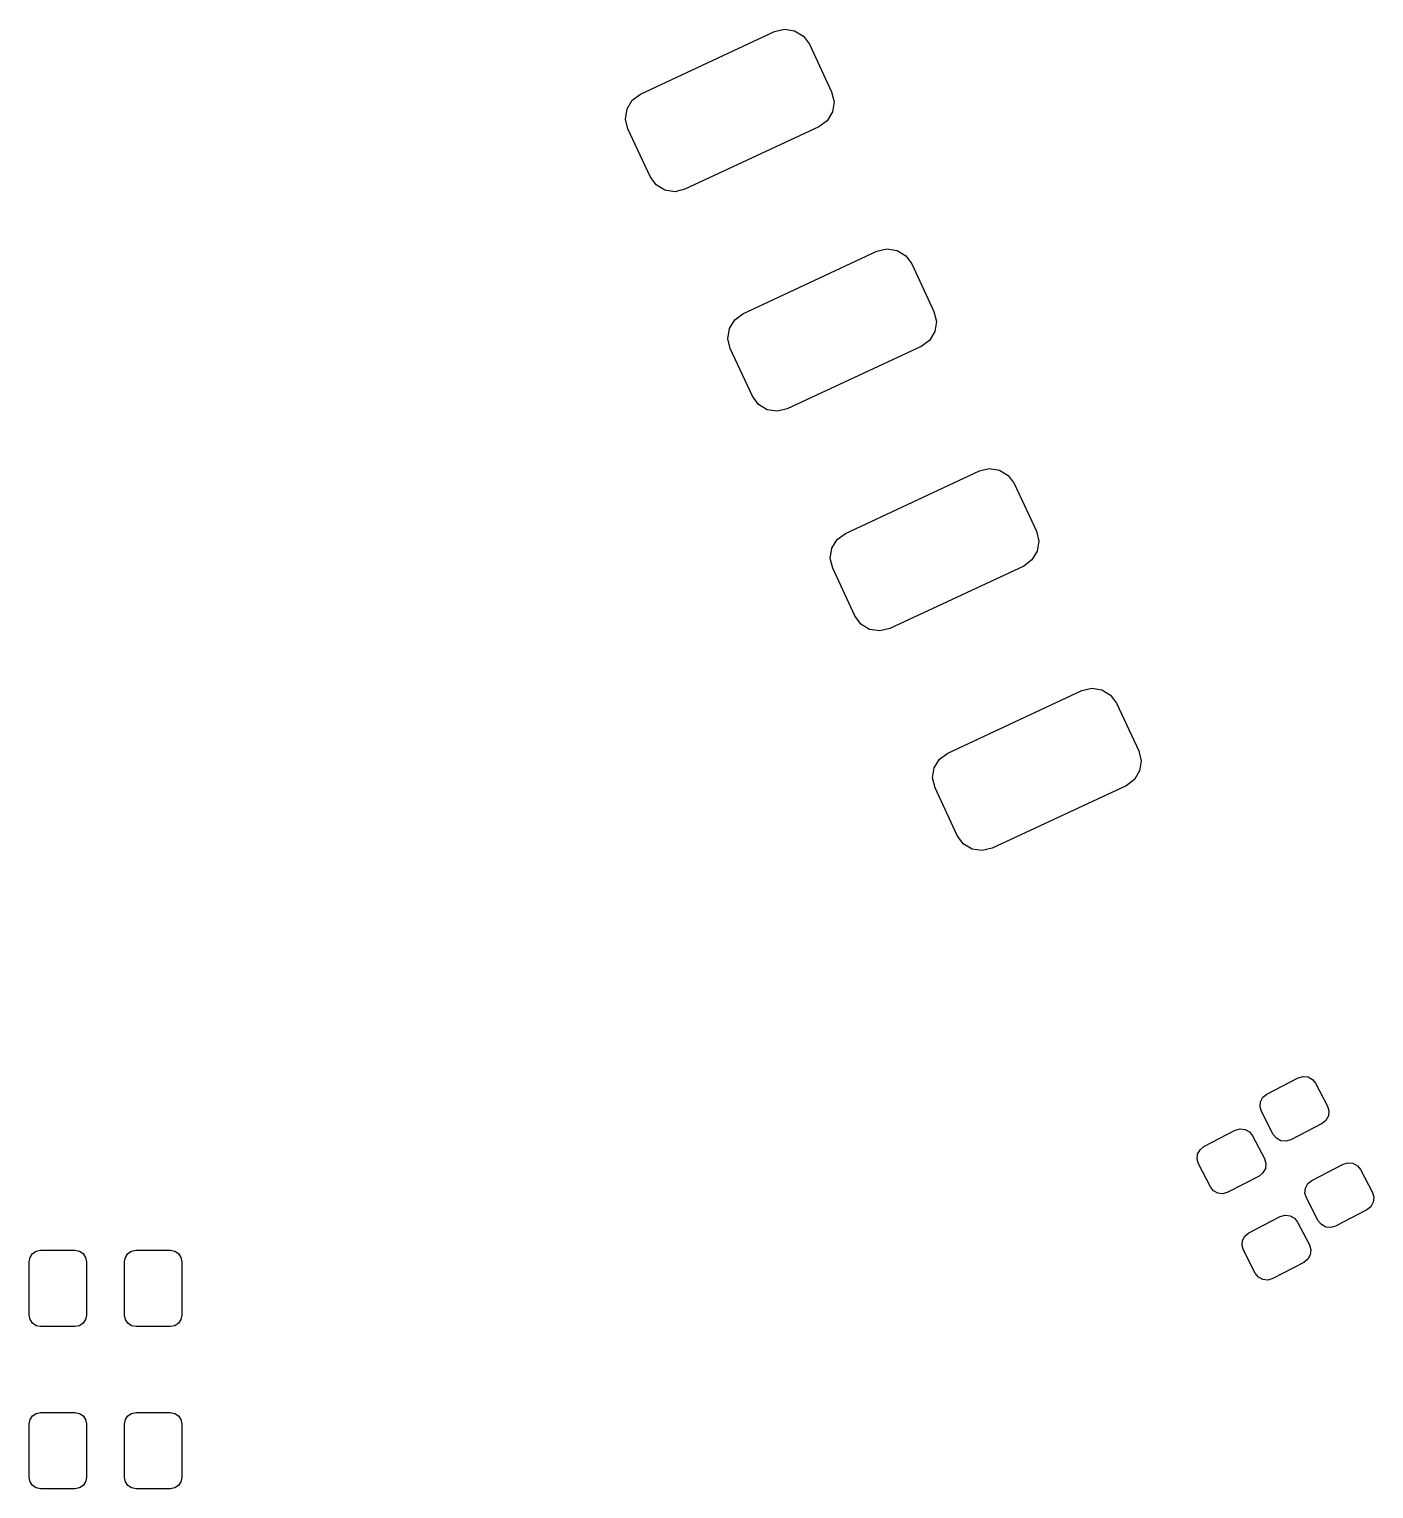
# Model space of a CAD drawing. Extents: x 111.8 to 167.6, y -132.5 to -81.9.
# Drawn here: x 140.71 to 154.81, y -111.15 to -95.85 of the extents above; entities that cross this region are included whole.
import ezdxf

# ---------------------------------------------------------------- set-up
doc = ezdxf.new("R2010")
doc.units = 0
doc.layers.add('BLACK', color=7, linetype='CONTINUOUS')

msp = doc.modelspace()

# ---------------------------------------------------------------- linework, layer by layer
at = {"layer": 'BLACK', "linetype": 'CONTINUOUS'}
for p, q in [((147.119433, -96.529959), (148.52421, -95.874901)), ((148.52421, -95.874901), (148.628435, -95.849397)), ((148.628435, -95.849397), (148.734486, -95.86572)), ((148.734486, -95.86572), (148.826218, -95.921384)), ((148.826218, -95.921384), (148.889665, -96.007915)), ((148.889665, -96.007915), (149.122105, -96.506384)), ((149.122105, -96.506384), (149.147609, -96.610609)), ((146.977238, -96.685138), (147.032902, -96.593406)), ((147.032902, -96.593406), (147.119433, -96.529959)), ((149.147609, -96.610609), (149.131286, -96.71666)), ((146.960915, -96.791189), (146.977238, -96.685138)), ((146.986419, -96.895414), (146.960915, -96.791189)), ((149.075622, -96.808392), (148.989091, -96.871839)), ((149.131286, -96.71666), (149.075622, -96.808392)), ((147.218859, -97.393883), (146.986419, -96.895414)), ((148.989091, -96.871839), (147.584314, -97.526897)), ((147.282306, -97.480414), (147.218859, -97.393883)), ((147.374038, -97.536078), (147.282306, -97.480414)), ((147.480089, -97.552401), (147.374038, -97.536078)), ((147.584314, -97.526897), (147.480089, -97.552401)), ((148.192884, -98.831981), (149.597661, -98.176923)), ((149.597661, -98.176923), (149.701886, -98.151419)), ((149.701886, -98.151419), (149.807937, -98.167742)), ((149.807937, -98.167742), (149.899669, -98.223406)), ((149.899669, -98.223406), (149.963116, -98.309937)), ((149.963116, -98.309937), (150.195556, -98.808406)), ((150.195556, -98.808406), (150.22106, -98.912631)), ((148.050689, -98.98716), (148.106353, -98.895428)), ((148.106353, -98.895428), (148.192884, -98.831981)), ((150.22106, -98.912631), (150.204737, -99.018682)), ((148.034366, -99.093211), (148.050689, -98.98716)), ((148.05987, -99.197436), (148.034366, -99.093211)), ((150.149073, -99.110414), (150.062542, -99.173861)), ((150.204737, -99.018682), (150.149073, -99.110414)), ((148.29231, -99.695905), (148.05987, -99.197436)), ((150.062542, -99.173861), (148.657765, -99.828919)), ((148.355757, -99.782436), (148.29231, -99.695905)), ((148.447489, -99.8381), (148.355757, -99.782436)), ((148.55354, -99.854423), (148.447489, -99.8381)), ((148.657765, -99.828919), (148.55354, -99.854423)), ((149.266334, -101.134003), (150.671111, -100.478945)), ((150.671111, -100.478945), (150.775336, -100.453441)), ((150.775336, -100.453441), (150.881387, -100.469764)), ((150.881387, -100.469764), (150.973119, -100.525428)), ((150.973119, -100.525428), (151.036566, -100.611959)), ((151.036566, -100.611959), (151.269006, -101.110428)), ((151.269006, -101.110428), (151.29451, -101.214653)), ((149.124139, -101.289182), (149.179803, -101.19745)), ((149.179803, -101.19745), (149.266334, -101.134003)), ((151.29451, -101.214653), (151.278187, -101.320704)), ((149.107816, -101.395233), (149.124139, -101.289182)), ((149.13332, -101.499458), (149.107816, -101.395233)), ((151.222523, -101.412436), (151.135992, -101.475883)), ((151.278187, -101.320704), (151.222523, -101.412436)), ((149.36576, -101.997927), (149.13332, -101.499458)), ((151.135992, -101.475883), (149.731215, -102.130941)), ((149.429207, -102.084458), (149.36576, -101.997927)), ((149.520939, -102.140122), (149.429207, -102.084458)), ((149.62699, -102.156445), (149.520939, -102.140122)), ((149.731215, -102.130941), (149.62699, -102.156445)), ((150.339785, -103.436025), (151.744562, -102.780967)), ((151.744562, -102.780967), (151.848787, -102.755463)), ((151.848787, -102.755463), (151.954838, -102.771786)), ((151.954838, -102.771786), (152.04657, -102.82745)), ((152.04657, -102.82745), (152.110017, -102.913981)), ((152.110017, -102.913981), (152.342457, -103.41245)), ((150.19759, -103.591204), (150.253254, -103.499472)), ((150.253254, -103.499472), (150.339785, -103.436025)), ((152.342457, -103.41245), (152.367961, -103.516675)), ((152.367961, -103.516675), (152.351638, -103.622726)), ((150.181267, -103.697255), (150.19759, -103.591204)), ((150.206771, -103.80148), (150.181267, -103.697255)), ((152.295974, -103.714458), (152.209443, -103.777905)), ((152.351638, -103.622726), (152.295974, -103.714458)), ((150.439211, -104.299949), (150.206771, -103.80148)), ((152.209443, -103.777905), (150.804666, -104.432963)), ((150.502658, -104.38648), (150.439211, -104.299949)), ((150.59439, -104.442144), (150.502658, -104.38648)), ((150.700441, -104.458467), (150.59439, -104.442144)), ((150.804666, -104.432963), (150.700441, -104.458467)), ((153.685739, -107.010458), (154.013933, -106.839611)), ((154.013933, -106.839611), (154.064503, -106.824871)), ((154.064503, -106.824871), (154.116864, -106.830606)), ((154.116864, -106.830606), (154.163046, -106.855941)), ((154.163046, -106.855941), (154.196015, -106.897021)), ((154.196015, -106.897021), (154.320688, -107.136514)), ((153.619324, -107.089609), (153.644659, -107.043427)), ((153.644659, -107.043427), (153.685739, -107.010458)), ((153.613589, -107.14197), (153.619324, -107.089609)), ((153.628328, -107.19254), (153.613589, -107.14197)), ((153.753001, -107.432033), (153.628328, -107.19254)), ((154.320688, -107.136514), (154.335427, -107.187084)), ((154.335427, -107.187084), (154.329692, -107.239445)), ((153.353933, -107.389611), (153.404503, -107.374871)), ((153.404503, -107.374871), (153.456864, -107.380606)), ((153.456864, -107.380606), (153.503046, -107.405941)), ((154.263277, -107.318596), (153.935083, -107.489443)), ((154.304357, -107.285627), (154.263277, -107.318596)), ((154.329692, -107.239445), (154.304357, -107.285627)), ((153.025739, -107.560458), (153.353933, -107.389611)), ((153.503046, -107.405941), (153.536015, -107.447021)), ((153.536015, -107.447021), (153.660688, -107.686514)), ((153.78597, -107.473113), (153.753001, -107.432033)), ((153.832152, -107.498448), (153.78597, -107.473113)), ((153.884513, -107.504183), (153.832152, -107.498448)), ((153.935083, -107.489443), (153.884513, -107.504183)), ((152.953589, -107.69197), (152.959324, -107.639609)), ((152.968328, -107.74254), (152.953589, -107.69197)), ((152.959324, -107.639609), (152.984659, -107.593427)), ((152.984659, -107.593427), (153.025739, -107.560458)), ((153.660688, -107.686514), (153.675427, -107.737084)), ((153.093001, -107.982033), (152.968328, -107.74254)), ((153.644357, -107.835627), (153.603277, -107.868596)), ((153.669692, -107.789445), (153.644357, -107.835627)), ((153.675427, -107.737084), (153.669692, -107.789445)), ((154.156723, -107.91521), (154.484917, -107.744363)), ((154.484917, -107.744363), (154.535487, -107.729623)), ((154.535487, -107.729623), (154.587848, -107.735358)), ((154.587848, -107.735358), (154.63403, -107.760693)), ((154.63403, -107.760693), (154.666999, -107.801773)), ((154.666999, -107.801773), (154.791672, -108.041266)), ((153.12597, -108.023113), (153.093001, -107.982033)), ((153.603277, -107.868596), (153.275083, -108.039443)), ((154.084573, -108.046722), (154.090308, -107.994361)), ((154.090308, -107.994361), (154.115643, -107.948179)), ((154.115643, -107.948179), (154.156723, -107.91521)), ((153.172152, -108.048448), (153.12597, -108.023113)), ((153.224513, -108.054183), (153.172152, -108.048448)), ((153.275083, -108.039443), (153.224513, -108.054183)), ((154.099312, -108.097292), (154.084573, -108.046722)), ((154.223985, -108.336785), (154.099312, -108.097292)), ((154.800676, -108.144197), (154.775341, -108.190379)), ((154.791672, -108.041266), (154.806411, -108.091836)), ((154.806411, -108.091836), (154.800676, -108.144197)), ((153.496723, -108.46521), (153.824917, -108.294363)), ((153.824917, -108.294363), (153.875487, -108.279623)), ((153.875487, -108.279623), (153.927848, -108.285358)), ((153.927848, -108.285358), (153.97403, -108.310693)), ((154.734261, -108.223348), (154.406067, -108.394195)), ((154.775341, -108.190379), (154.734261, -108.223348)), ((153.97403, -108.310693), (154.006999, -108.351773)), ((154.006999, -108.351773), (154.131672, -108.591266)), ((154.256954, -108.377865), (154.223985, -108.336785)), ((154.303136, -108.4032), (154.256954, -108.377865)), ((154.355497, -108.408935), (154.303136, -108.4032)), ((154.406067, -108.394195), (154.355497, -108.408935)), ((153.424573, -108.596722), (153.430308, -108.544361)), ((153.439312, -108.647292), (153.424573, -108.596722)), ((153.430308, -108.544361), (153.455643, -108.498179)), ((153.455643, -108.498179), (153.496723, -108.46521)), ((154.131672, -108.591266), (154.146411, -108.641836)), ((140.71, -108.766903), (140.719134, -108.720981)), ((140.719134, -108.720981), (140.745147, -108.68205)), ((140.745147, -108.68205), (140.784078, -108.656037)), ((140.784078, -108.656037), (140.83, -108.646903)), ((140.83, -108.646903), (141.19, -108.646903)), ((141.19, -108.646903), (141.235922, -108.656037)), ((141.235922, -108.656037), (141.274853, -108.68205)), ((141.274853, -108.68205), (141.300866, -108.720981)), ((141.300866, -108.720981), (141.31, -108.766903)), ((141.71, -108.766903), (141.719134, -108.720981)), ((141.719134, -108.720981), (141.745147, -108.68205)), ((141.745147, -108.68205), (141.784078, -108.656037)), ((141.784078, -108.656037), (141.83, -108.646903)), ((141.83, -108.646903), (142.19, -108.646903)), ((142.19, -108.646903), (142.235922, -108.656037)), ((142.235922, -108.656037), (142.274853, -108.68205)), ((142.274853, -108.68205), (142.300866, -108.720981)), ((142.300866, -108.720981), (142.31, -108.766903)), ((153.563985, -108.886785), (153.439312, -108.647292)), ((154.115341, -108.740379), (154.074261, -108.773348)), ((154.140676, -108.694197), (154.115341, -108.740379)), ((154.146411, -108.641836), (154.140676, -108.694197)), ((140.71, -109.326903), (140.71, -108.766903)), ((141.31, -108.766903), (141.31, -109.326903)), ((141.71, -109.326903), (141.71, -108.766903)), ((142.31, -108.766903), (142.31, -109.326903)), ((153.596954, -108.927865), (153.563985, -108.886785)), ((154.074261, -108.773348), (153.746067, -108.944195)), ((153.643136, -108.9532), (153.596954, -108.927865)), ((153.695497, -108.958935), (153.643136, -108.9532)), ((153.746067, -108.944195), (153.695497, -108.958935)), ((140.719134, -109.372825), (140.71, -109.326903)), ((140.745147, -109.411756), (140.719134, -109.372825)), ((141.300866, -109.372825), (141.274853, -109.411756)), ((141.31, -109.326903), (141.300866, -109.372825)), ((141.719134, -109.372825), (141.71, -109.326903)), ((141.745147, -109.411756), (141.719134, -109.372825)), ((142.300866, -109.372825), (142.274853, -109.411756)), ((142.31, -109.326903), (142.300866, -109.372825)), ((140.784078, -109.437769), (140.745147, -109.411756)), ((140.83, -109.446903), (140.784078, -109.437769)), ((141.19, -109.446903), (140.83, -109.446903)), ((141.235922, -109.437769), (141.19, -109.446903)), ((141.274853, -109.411756), (141.235922, -109.437769)), ((141.784078, -109.437769), (141.745147, -109.411756)), ((141.83, -109.446903), (141.784078, -109.437769)), ((142.19, -109.446903), (141.83, -109.446903)), ((142.235922, -109.437769), (142.19, -109.446903)), ((142.274853, -109.411756), (142.235922, -109.437769)), ((140.71, -110.466903), (140.719134, -110.420981)), ((140.719134, -110.420981), (140.745147, -110.38205)), ((140.745147, -110.38205), (140.784078, -110.356037)), ((140.784078, -110.356037), (140.83, -110.346903)), ((140.83, -110.346903), (141.19, -110.346903)), ((141.19, -110.346903), (141.235922, -110.356037)), ((141.235922, -110.356037), (141.274853, -110.38205)), ((141.274853, -110.38205), (141.300866, -110.420981)), ((141.300866, -110.420981), (141.31, -110.466903)), ((141.71, -110.466903), (141.719134, -110.420981)), ((141.719134, -110.420981), (141.745147, -110.38205)), ((141.745147, -110.38205), (141.784078, -110.356037)), ((141.784078, -110.356037), (141.83, -110.346903)), ((141.83, -110.346903), (142.19, -110.346903)), ((142.19, -110.346903), (142.235922, -110.356037)), ((142.235922, -110.356037), (142.274853, -110.38205)), ((142.274853, -110.38205), (142.300866, -110.420981)), ((142.300866, -110.420981), (142.31, -110.466903)), ((140.71, -111.026903), (140.71, -110.466903)), ((141.31, -110.466903), (141.31, -111.026903)), ((141.71, -111.026903), (141.71, -110.466903)), ((142.31, -110.466903), (142.31, -111.026903)), ((140.719134, -111.072825), (140.71, -111.026903)), ((141.31, -111.026903), (141.300866, -111.072825)), ((141.719134, -111.072825), (141.71, -111.026903)), ((142.31, -111.026903), (142.300866, -111.072825)), ((140.745147, -111.111756), (140.719134, -111.072825)), ((140.784078, -111.137769), (140.745147, -111.111756)), ((140.83, -111.146903), (140.784078, -111.137769)), ((141.19, -111.146903), (140.83, -111.146903)), ((141.235922, -111.137769), (141.19, -111.146903)), ((141.274853, -111.111756), (141.235922, -111.137769)), ((141.300866, -111.072825), (141.274853, -111.111756)), ((141.745147, -111.111756), (141.719134, -111.072825)), ((141.784078, -111.137769), (141.745147, -111.111756)), ((141.83, -111.146903), (141.784078, -111.137769)), ((142.19, -111.146903), (141.83, -111.146903)), ((142.235922, -111.137769), (142.19, -111.146903)), ((142.274853, -111.111756), (142.235922, -111.137769)), ((142.300866, -111.072825), (142.274853, -111.111756))]:
    msp.add_line(p, q, dxfattribs=at)

doc.saveas('drawing.dxf')
